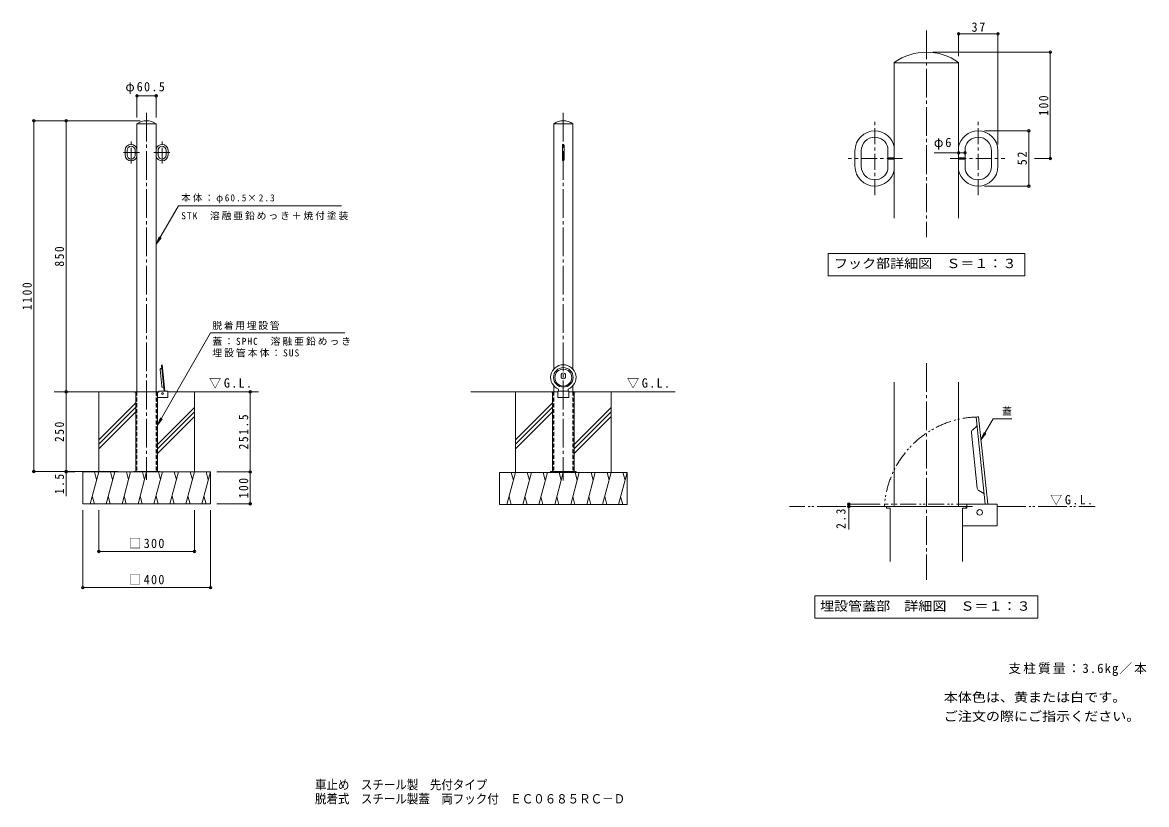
# Model space of a CAD drawing. Units: millimetres at full size, sheet at 1:10, with parts at other scales. Extents: x -1695 to 1828, y -1371 to 1082.
import ezdxf
from ezdxf.enums import TextEntityAlignment as Align

# ---------------------------------------------------------------- set-up
doc = ezdxf.new("R2010")
doc.units = ezdxf.units.MM
doc.header["$LTSCALE"] = 10
doc.header["$PDMODE"] = 32
doc.header["$PDSIZE"] = 8
for name, pattern in [('CHAIN1', [8, 5, -1, 1, -1]), ('CHAIN2', [12, 9, -1, 1, -1]), ('DASHED1', [1.8, 1.2, -0.6]), ('DOUBLE_CHAIN1', [8.8, 5, -1, 0.6, -0.6, 0.6, -1]), ('DOUBLE_CHAIN2', [12.8, 9, -1, 0.6, -0.6, 0.6, -1])]:
    doc.linetypes.add(name, pattern=pattern)
for name, color, linetype, lineweight in [('3-0', 7, 'CHAIN2', 9), ('3-1', 2, 'Continuous', 9), ('3-2', 3, 'Continuous', 9), ('3-4', 7, 'Continuous', 9), ('3-5', 7, 'Continuous', 9), ('3-6', 6, 'DOUBLE_CHAIN2', 5), ('3-A', 7, 'CHAIN1', 9), ('C-0', 7, 'CHAIN2', 9), ('C-1', 2, 'Continuous', 9), ('C-2', 3, 'Continuous', 9), ('C-4', 7, 'Continuous', 9), ('C-5', 7, 'Continuous', 9), ('C-6', 6, 'Continuous', 5), ('C-A', 7, 'CHAIN1', 9)]:
    doc.layers.add(name, color=color, linetype=linetype, lineweight=lineweight)
doc.layers.add('F-5_F-5ﾚｲﾔ', color=2, linetype='Continuous')
doc.styles.add('ＭＳ ゴシック', font='')
doc.styles.get('ＭＳ ゴシック').set_extended_font_data('MS Gothic')

msp = doc.modelspace()

# ---------------------------------------------------------------- linework, layer by layer
at = {"layer": '3-0'}
for p, q in [((1138.35, 1056.42), (1138.35, 407.91)), ((1138.35, 13.19), (1138.35, -666.48))]:
    msp.add_line(p, q, dxfattribs=at)
at = {"layer": '3-0', "color": 4, "linetype": 'Continuous'}
msp.add_line((1037.52, -436.34), (1009.14, -436.34), dxfattribs=at)
at = {"layer": '3-1', "color": 4}
for p, q in [((1301.72, -155.46), (1294.1, -156.26)), ((1322.72, -428.68), (1294.1, -156.26)), ((1330.44, -428.68), (1301.72, -155.46)), ((1297.35, -378.54), (1279.1, -204.94)), ((1282.49, -196.34), (1296.07, -184.54)), ((1302.4, -386.21), (1318.19, -394.97))]:
    msp.add_line(p, q, dxfattribs=at)
at = {"layer": '3-1'}
for p, q in [((1013.35, -436.34), (1263.35, -436.34)), ((1025.02, -441.34), (1025.02, -608.92)), ((1251.68, -441.34), (1265.02, -441.34)), ((1251.68, -441.34), (1251.68, -608.92)), ((1263.35, -436.34), (1263.35, -441.34)), ((1265.02, -428.68), (1265.02, -441.34)), ((1358.35, -428.68), (1265.02, -428.68)), ((1360.02, -495.34), (1360.02, -430.34)), ((1358.35, -497.01), (1251.68, -497.01))]:
    msp.add_line(p, q, dxfattribs=at)
msp.add_lwpolyline([(1013.35, -436.34), (1013.35, -441.34), (1025.02, -441.34)], dxfattribs=at)
msp.add_circle((1305.35, -454.68), 8.67, dxfattribs=at)
at = {"layer": '3-1', "color": 4}
for centre, radius, start, end in [((1289.05, -203.89), 10, 131.00081, 186.00044), ((1294.54, -182.78), 2.33, 311.00111, 6.00201), ((1307.29, -377.5), 10, 186.00035, 240.99828), ((1317.05, -397.01), 2.33, 5.99756, 60.99773)]:
    msp.add_arc(centre, radius, start, end, dxfattribs=at)
at = {"layer": '3-1'}
for centre, radius, start, end in [((1255.02, -458.01), 16.67, 90, 101.5368), ((1358.35, -430.34), 1.67, 0, 90), ((1358.35, -495.34), 1.67, 270, 0)]:
    msp.add_arc(centre, radius, start, end, dxfattribs=at)
at = {"layer": '3-2'}
for p, q in [((1037.52, 468.36), (1037.52, 956.23)), ((1239.18, 955.03), (1037.52, 955.03)), ((1239.18, 468.36), (1239.18, 956.23)), ((914.18, 630.64), (914.18, 679.42)), ((934.18, 630.64), (934.18, 679.42)), ((1017.52, 656.69), (1017.52, 689.5)), ((1259.18, 656.69), (1259.18, 689.5)), ((1342.52, 630.64), (1342.52, 679.42)), ((1362.52, 630.64), (1362.52, 679.42)), ((1037.52, 656.69), (1017.52, 656.69)), ((1017.52, 653.36), (1017.52, 620.55)), ((1037.52, 653.36), (1017.52, 653.36)), ((1239.18, 656.69), (1259.18, 656.69)), ((1239.18, 653.36), (1259.18, 653.36)), ((1259.18, 653.36), (1259.18, 620.55)), ((976.46, 588.36), (976.46, 588.39)), ((1300.24, 588.36), (1300.24, 588.39)), ((1037.52, -436.34), (1037.52, -46.65)), ((1239.18, -436.34), (1239.18, -46.65))]:
    msp.add_line(p, q, dxfattribs=at)
at = {"layer": '3-2', "color": 4, "linetype": 'DOUBLE_CHAIN1'}
for p, q in [((1006.64, -428.68), (1006.64, -436.34)), ((1282.18, -428.68), (1006.64, -428.68)), ((1282.18, -436.35), (1006.64, -436.34))]:
    msp.add_line(p, q, dxfattribs=at)
at = {"layer": '3-2'}
for centre, radius, start, end in [((1138.35, 814.1), 174.26, 54.64534, 125.35466), ((976.46, 679.42), 62.28, 90, 180), ((976.46, 679.42), 62.28, 11.35969, 90), ((1300.24, 679.42), 62.28, 90, 168.64031), ((1300.24, 679.42), 62.28, 0, 90), ((976.46, 679.42), 42.28, 90, 180), ((976.46, 679.42), 42.28, 13.79803, 90), ((1300.24, 679.42), 42.28, 90, 166.20197), ((1300.24, 679.42), 42.28, 0, 90), ((976.46, 630.64), 62.28, 180, 270), ((976.46, 630.64), 42.28, 180, 270), ((976.46, 630.64), 42.28, 270, 346.20197), ((976.46, 630.64), 62.28, 270, 348.64031), ((1300.24, 630.64), 62.28, 191.35969, 270), ((1300.24, 630.64), 42.28, 193.79803, 270), ((1300.24, 630.64), 42.28, 270, 0), ((1300.24, 630.64), 62.28, 270, 0)]:
    msp.add_arc(centre, radius, start, end, dxfattribs=at)
at = {"layer": '3-2', "color": 4, "linetype": 'DOUBLE_CHAIN1'}
msp.add_arc((1305.35, -454.68), 299.29, 90.69509, 176.48801, dxfattribs=at)
at = {"layer": '3-4'}
for p, q in [((1239.18, 1049.16), (1239.18, 976.23)), ((1239.18, 1046.16), (1362.52, 1046.16)), ((1362.52, 1049.16), (1362.52, 699.42)), ((1529.56, 988.36), (1158.35, 988.36)), ((1526.56, 988.36), (1526.56, 655.03)), ((1462.31, 741.69), (1320.24, 741.69)), ((1459.31, 741.69), (1459.31, 568.36)), ((1239.18, 673.02), (1162.47, 673.02)), ((1259.18, 673.02), (1239.18, 673.02)), ((1529.56, 655.03), (1476.56, 655.03)), ((1462.31, 568.36), (1320.24, 568.36)), ((892.05, -428.68), (993.3, -428.68)), ((892.05, -436.34), (993.35, -436.34)), ((895.05, -428.68), (895.05, -508.41))]:
    msp.add_line(p, q, dxfattribs=at)
for p in [(1239.18, 1046.16), (1362.52, 1046.16), (1526.56, 988.36), (1459.31, 741.69), (1239.18, 673.02), (1259.18, 673.02), (1526.56, 655.03), (1459.31, 568.36), (895.05, -428.68), (895.05, -436.34)]:
    msp.add_point(p, dxfattribs=at)
at = {"layer": '3-5'}
for p, q in [((830.35, 357.55), (1446.35, 357.55)), ((830.35, 357.55), (830.35, 287.55)), ((1446.35, 357.55), (1446.35, 287.55)), ((830.35, 287.55), (1446.35, 287.55)), ((1309.28, -227.4), (1347.2, -161.73)), ((1347.2, -161.73), (1405.56, -161.73)), ((1309.28, -227.4), (1318.85, -204.31)), ((1309.28, -227.4), (1324.5, -207.57)), ((788.78, -716.84), (788.78, -786.84)), ((788.78, -716.84), (1487.92, -716.84)), ((1487.92, -716.84), (1487.92, -786.84)), ((788.78, -786.84), (1487.92, -786.84))]:
    msp.add_line(p, q, dxfattribs=at)
at = {"layer": '3-6'}
for p, q in [((1013.3, -436.34), (708.61, -436.34)), ((1360.02, -436.34), (1667.29, -436.34))]:
    msp.add_line(p, q, dxfattribs=at)
at = {"layer": '3-A'}
for p, q in [((976.46, 539.96), (976.46, 770.1)), ((1300.24, 539.96), (1300.24, 770.1)), ((1063.76, 655.03), (892.71, 655.03)), ((1212.95, 655.03), (1383.99, 655.03))]:
    msp.add_line(p, q, dxfattribs=at)
at = {"layer": 'C-0'}
for p, q in [((-1306.34, 798.48), (-1306.34, -353.02)), ((0, 798.48), (0, -354.72))]:
    msp.add_line(p, q, dxfattribs=at)
at = {"layer": 'C-1', "color": 4}
for p, q in [((-1257.33, 7.74), (-1259.62, 7.5)), ((-1251.03, -74.22), (-1259.62, 7.5)), ((-1248.72, -74.22), (-1257.33, 7.74)), ((-1258.64, -59.18), (-1264.12, -7.1)), ((-1263.1, -4.52), (-1259.03, -0.98)), ((-7, -28.52), (-7, -24.52)), ((7, -28.52), (7, -24.52)), ((-1257.13, -61.49), (-1252.39, -64.11)), ((-15, -67.99), (-15, -74.22)), ((15, -67.99), (15, -74.22))]:
    msp.add_line(p, q, dxfattribs=at)
at = {"layer": 'C-1'}
for p, q in [((-1343.84, -76.52), (-1268.84, -76.52)), ((-1340.34, -78.02), (-1340.34, -326.52)), ((-1272.34, -78.02), (-1268.34, -78.02)), ((-1272.34, -78.02), (-1272.34, -326.52)), ((-1240.34, -94.72), (-1272.34, -94.72)), ((-1268.84, -76.52), (-1268.84, -78.02)), ((-1268.34, -74.22), (-1268.34, -78.02)), ((-1240.34, -74.22), (-1268.34, -74.22)), ((-1239.84, -94.22), (-1239.84, -74.72)), ((-17.5, -76.52), (-37.5, -76.52)), ((-34, -78.02), (-34, -326.52)), ((-17.5, -74.22), (-17.5, -94.72)), ((-17.5, -74.22), (17.5, -74.22)), ((17.5, -94.72), (-17.5, -94.72)), ((17.5, -74.22), (17.5, -94.72)), ((17.5, -76.52), (37.5, -76.52)), ((34, -78.02), (37.5, -78.02)), ((34, -78.02), (34, -326.52)), ((37.5, -76.52), (37.5, -78.02)), ((-1346.34, -326.52), (-1346.34, -328.02)), ((-1266.34, -326.52), (-1346.34, -326.52)), ((-1318.34, -326.52), (-1318.34, -328.02)), ((-1294.34, -326.52), (-1294.34, -328.02)), ((-1266.34, -326.52), (-1266.34, -328.02)), ((40, -326.52), (-40, -326.52)), ((-40, -326.52), (-40, -328.02)), ((-12, -326.52), (-12, -328.02)), ((12, -326.52), (12, -328.02)), ((40, -326.52), (40, -328.02))]:
    msp.add_line(p, q, dxfattribs=at)
at = {"layer": 'C-1', "linetype": 'DASHED1'}
for p, q in [((-1338.84, -78.02), (-1338.84, -326.52)), ((-1273.84, -78.02), (-1273.84, -326.52)), ((-32.5, -78.02), (-32.5, -326.52)), ((32.5, -78.02), (32.5, -326.52))]:
    msp.add_line(p, q, dxfattribs=at)
at = {"layer": 'C-1'}
for points in [[(-1343.84, -76.52), (-1343.84, -78.02), (-1340.34, -78.02)], [(-37.5, -76.52), (-37.5, -78.02), (-34, -78.02)]]:
    msp.add_lwpolyline(points, dxfattribs=at)
msp.add_circle((-1256.24, -82.02), 2.6, dxfattribs=at)
at = {"layer": 'C-1', "color": 4}
for centre, radius, start, end in [((-1261.13, -6.79), 3, 131.00081, 186.00044), ((-1259.49, -0.45), 0.7, 311.00111, 6.00201), ((0, -24.52), 7, 90, 180), ((0, -28.52), 7, 180, 270), ((0, -24.52), 7, 0, 90), ((0, -28.52), 7, 270, 0), ((-1255.66, -58.87), 3, 186.00035, 240.99828), ((-1252.73, -64.72), 0.7, 5.99756, 60.99773)]:
    msp.add_arc(centre, radius, start, end, dxfattribs=at)
at = {"layer": 'C-1', "linetype": 'DASHED1'}
for centre, start, end in [((-1340.34, -78.02), 0, 90), ((-1272.34, -78.02), 90, 180), ((-34, -78.02), 0, 90), ((34, -78.02), 90, 180)]:
    msp.add_arc(centre, 1.5, start, end, dxfattribs=at)
at = {"layer": 'C-1'}
for centre, radius, start, end in [((-1271.34, -83.02), 5, 90, 101.5368), ((-1240.34, -74.72), 0.5, 0, 90), ((-1240.34, -94.22), 0.5, 270, 0)]:
    msp.add_arc(centre, radius, start, end, dxfattribs=at)
at = {"layer": 'C-1', "color": 4}
msp.add_ellipse((0, -31.38), major_axis=(39.75, 0), ratio=0.9945, start_param=5.0993324, end_param=10.6086308, dxfattribs=at)
for centre, major_axis in [((0, -31.38), (30.75, 0)), ((0, -32.01), (26.55, 0))]:
    msp.add_ellipse(centre, major_axis=major_axis, ratio=0.9945, dxfattribs=at)
at = {"layer": 'C-2'}
for p, q in [((-1336.59, -76.52), (-1336.59, 763.84)), ((-1276.09, 763.48), (-1336.59, 763.48)), ((-1276.09, -76.52), (-1276.09, 763.84)), ((-30.25, -5.74), (-30.25, 763.84)), ((30.25, 763.48), (-30.25, 763.48)), ((30.25, -5.74), (30.25, 763.84)), ((-1373.59, 666.16), (-1373.59, 680.79)), ((-1367.59, 666.16), (-1367.59, 680.79)), ((-1342.59, 673.98), (-1342.59, 683.82)), ((-1336.59, 673.98), (-1342.59, 673.98)), ((-1342.59, 672.98), (-1342.59, 663.13)), ((-1336.59, 672.98), (-1342.59, 672.98)), ((-1276.09, 673.98), (-1270.09, 673.98)), ((-1276.09, 672.98), (-1270.09, 672.98)), ((-1270.09, 673.98), (-1270.09, 683.82)), ((-1270.09, 672.98), (-1270.09, 663.13)), ((-1245.09, 666.16), (-1245.09, 680.79)), ((-1239.09, 666.16), (-1239.09, 680.79)), ((-3, 650.48), (-3, 696.48)), ((3, 650.48), (3, 696.48)), ((-1354.91, 653.48), (-1354.91, 653.49)), ((-1257.78, 653.48), (-1257.78, 653.49)), ((-30.25, -76.52), (-30.25, -57.03)), ((30.25, -76.52), (30.25, -57.03))]:
    msp.add_line(p, q, dxfattribs=at)
at = {"layer": 'C-2', "linetype": 'DASHED1'}
for p, q in [((-1336.59, -76.52), (-1336.59, -326.52)), ((-1276.09, -76.52), (-1276.09, -326.52)), ((-30.25, -76.52), (-30.25, -326.52)), ((30.25, -76.52), (30.25, -326.52))]:
    msp.add_line(p, q, dxfattribs=at)
at = {"layer": 'C-2'}
for centre, radius, start, end in [((-1306.34, 721.2), 52.28, 54.64534, 125.35466), ((0, 721.2), 52.28, 54.64534, 125.35466), ((-1354.91, 680.79), 18.68, 90, 180), ((-1354.91, 680.79), 12.68, 90, 180), ((-1354.91, 680.79), 18.68, 11.35969, 90), ((-1354.91, 680.79), 12.68, 13.79803, 90), ((-1257.78, 680.79), 18.68, 90, 168.64031), ((-1257.78, 680.79), 12.68, 90, 166.20197), ((-1257.78, 680.79), 18.68, 0, 90), ((-1257.78, 680.79), 12.68, 0, 90), ((0, 696.48), 3, 90, 180), ((0, 696.48), 3, 0, 90), ((-1354.91, 666.16), 18.68, 180, 270), ((-1354.91, 666.16), 12.68, 180, 270), ((-1354.91, 666.16), 12.68, 270, 346.20197), ((-1354.91, 666.16), 18.68, 270, 348.64031), ((-1257.78, 666.16), 18.68, 191.35969, 270), ((-1257.78, 666.16), 12.68, 193.79803, 270), ((-1257.78, 666.16), 12.68, 270, 0), ((-1257.78, 666.16), 18.68, 270, 0), ((0, 650.48), 3, 180, 270), ((0, 650.48), 3, 270, 0)]:
    msp.add_arc(centre, radius, start, end, dxfattribs=at)
at = {"layer": 'C-4'}
for p, q in [((-1336.59, 854.74), (-1336.59, 783.84)), ((-1336.59, 851.74), (-1276.09, 851.74)), ((-1276.09, 854.74), (-1276.09, 783.84)), ((-1662.96, 773.48), (-1326.34, 773.48)), ((-1659.96, 773.48), (-1659.96, -326.52)), ((-1558.77, 773.48), (-1558.77, -76.52)), ((-1558.77, -76.52), (-1558.77, -326.52)), ((-981.42, -76.52), (-981.42, -328.02)), ((-1662.96, -326.52), (-1396.34, -326.52)), ((-1561.77, -328.02), (-1530.88, -328.02)), ((-1558.77, -326.52), (-1558.77, -328.02)), ((-1558.77, -328.02), (-1558.77, -403.69)), ((-978.42, -328.02), (-1086.34, -328.02)), ((-981.42, -328.02), (-981.42, -428.02)), ((-1506.34, -693.62), (-1506.34, -448.02)), ((-1456.34, -580.03), (-1456.34, -448.02)), ((-1156.34, -580.03), (-1156.34, -448.02)), ((-1106.34, -693.62), (-1106.34, -448.02)), ((-978.42, -428.02), (-1086.34, -428.02)), ((-1456.34, -577.03), (-1156.34, -577.03)), ((-1506.34, -690.62), (-1106.34, -690.62))]:
    msp.add_line(p, q, dxfattribs=at)
for p in [(-1336.59, 851.74), (-1276.09, 851.74), (-1659.96, 773.48), (-1558.77, 773.48), (-1558.77, -76.52), (-981.42, -76.52), (-1659.96, -326.52), (-1558.77, -326.52), (-1558.77, -328.02), (-981.42, -328.02), (-981.42, -428.02), (-1456.34, -577.03), (-1156.34, -577.03), (-1506.34, -690.62), (-1106.34, -690.62)]:
    msp.add_point(p, dxfattribs=at)
at = {"layer": 'C-5'}
for p, q in [((-1206.63, 507.03), (-695.33, 507.03)), ((-1276.09, 386.72), (-1260.87, 406.55)), ((-1272.34, -181.42), (-1106.05, 108.2)), ((-685.34, 108.2), (-1106.05, 108.2)), ((-1272.34, -181.42), (-1262.83, -158.3)), ((-1272.34, -181.42), (-1257.17, -161.55))]:
    msp.add_line(p, q, dxfattribs=at)
msp.add_lwpolyline([(-1206.63, 507.03), (-1276.09, 386.72), (-1266.53, 409.82)], dxfattribs=at)
at = {"layer": 'C-6'}
for p, q in [((-1343.84, -76.52), (-1596.17, -76.52)), ((-1456.34, -328.02), (-1456.34, -76.52)), ((-1239.84, -76.52), (-955.32, -76.52)), ((-1156.34, -328.02), (-1156.34, -76.52)), ((-37.5, -76.52), (-289.83, -76.52)), ((-150, -329.72), (-150, -76.52)), ((37.5, -76.52), (351.02, -76.52)), ((150, -329.72), (150, -76.52)), ((-1340.34, -110.72), (-1456.34, -226.72)), ((-1340.34, -124.86), (-1456.34, -240.86)), ((-1340.34, -139), (-1456.34, -255)), ((-1156.34, -125.6), (-1272.34, -241.6)), ((-1156.34, -139.74), (-1272.34, -255.74)), ((-34, -110.72), (-150, -226.72)), ((-34, -124.86), (-150, -240.86)), ((-34, -139), (-150, -255)), ((150, -125.6), (34, -241.6)), ((150, -139.74), (34, -255.74)), ((-1156.34, -153.88), (-1272.34, -269.88)), ((150, -153.88), (34, -269.88)), ((-1506.34, -328.02), (-1106.34, -328.02)), ((-1506.34, -428.02), (-1506.34, -328.02)), ((-1456.34, -328.02), (-1483.14, -428.02)), ((-1469.39, -328.02), (-1462.87, -352.37)), ((-1406.34, -328.02), (-1433.14, -428.02)), ((-1419.39, -328.02), (-1412.87, -352.37)), ((-1356.34, -328.02), (-1383.14, -428.02)), ((-1369.39, -328.02), (-1362.87, -352.37)), ((-1306.34, -328.02), (-1333.14, -428.02)), ((-1319.39, -328.02), (-1312.87, -352.37)), ((-1256.34, -328.02), (-1283.14, -428.02)), ((-1269.39, -328.02), (-1262.87, -352.37)), ((-1206.34, -328.02), (-1233.14, -428.02)), ((-1219.39, -328.02), (-1212.87, -352.37)), ((-1156.34, -328.02), (-1183.14, -428.02)), ((-1169.39, -328.02), (-1162.87, -352.37)), ((-1106.34, -328.02), (-1133.14, -428.02)), ((-1119.39, -328.02), (-1112.87, -352.37)), ((-1106.34, -428.02), (-1106.34, -328.02)), ((-200, -329.72), (200, -329.72)), ((-200, -429.72), (-200, -329.72)), ((-150, -329.72), (-176.79, -429.72)), ((-163.05, -329.72), (-156.52, -354.07)), ((-100, -329.72), (-126.79, -429.72)), ((-113.05, -329.72), (-106.52, -354.07)), ((-50, -329.72), (-76.79, -429.72)), ((-63.05, -329.72), (-56.52, -354.07)), ((0, -329.72), (-26.79, -429.72)), ((-13.05, -329.72), (-6.52, -354.07)), ((50, -329.72), (23.21, -429.72)), ((36.95, -329.72), (43.48, -354.07)), ((100, -329.72), (73.21, -429.72)), ((86.95, -329.72), (93.48, -354.07)), ((150, -329.72), (123.21, -429.72)), ((136.95, -329.72), (143.48, -354.07)), ((200, -329.72), (173.21, -429.72)), ((186.95, -329.72), (193.48, -354.07)), ((200, -429.72), (200, -329.72)), ((-1470.09, -428.02), (-1476.61, -403.67)), ((-1420.09, -428.02), (-1426.61, -403.67)), ((-1370.09, -428.02), (-1376.61, -403.67)), ((-1320.09, -428.02), (-1326.61, -403.67)), ((-1270.09, -428.02), (-1276.61, -403.67)), ((-1220.09, -428.02), (-1226.61, -403.67)), ((-1170.09, -428.02), (-1176.61, -403.67)), ((-1120.09, -428.02), (-1126.61, -403.67)), ((-163.75, -429.72), (-170.27, -405.37)), ((-113.75, -429.72), (-120.27, -405.37)), ((-63.75, -429.72), (-70.27, -405.37)), ((-13.75, -429.72), (-20.27, -405.37)), ((36.25, -429.72), (29.73, -405.37)), ((86.25, -429.72), (79.73, -405.37)), ((136.25, -429.72), (129.73, -405.37)), ((186.25, -429.72), (179.73, -405.37)), ((-1506.34, -428.02), (-1106.34, -428.02)), ((-200, -429.72), (200, -429.72))]:
    msp.add_line(p, q, dxfattribs=at)
at = {"layer": 'C-A'}
for p, q in [((-1354.91, 638.96), (-1354.91, 708)), ((-1257.78, 638.96), (-1257.78, 708)), ((-1328.72, 673.48), (-1380.04, 673.48)), ((-1283.96, 673.48), (-1232.65, 673.48))]:
    msp.add_line(p, q, dxfattribs=at)

# ---------------------------------------------------------------- texts
at = {"layer": '3-4', "color": 2, "char_height": 29.33, "attachment_point": 7, "style": 'ＭＳ ゴシック'}
for s, insert in [('\\T1.27;\\W0.95;37', (1279.6, 1052.16)), ('\\T1.17;φ6', (1161.46, 683.02))]:
    msp.add_mtext(s, dxfattribs=dict(at, insert=insert))
at = {"layer": '3-4', "color": 2, "char_height": 29.33, "attachment_point": 7, "rotation": 90, "style": 'ＭＳ ゴシック'}
for s, insert in [('\\T1.27;\\W0.9;100', (1520.56, 789.19)), ('\\T1.27;\\W0.95;52', (1453.31, 633.78)), ('\\T1.27;\\W0.9;2.3', (885.05, -506.45))]:
    msp.add_mtext(s, dxfattribs=dict(at, insert=insert))
at = {"layer": '3-5', "color": 2, "style": 'ＭＳ ゴシック', "width": 1.1}
for s, p in [('フック部詳細図\u3000Ｓ＝１：３', (848.35, 302.55)), ('埋設管蓋部\u3000詳細図\u3000Ｓ＝１：３', (804.74, -771.84))]:
    msp.add_text(s, height=29.33, dxfattribs=at).set_placement(p, align=Align.BOTTOM_LEFT)
at = {"layer": '3-5', "style": 'ＭＳ ゴシック'}
msp.add_text('蓋', height=21.99, dxfattribs=at).set_placement((1375.56, -155.07), align=Align.BOTTOM_LEFT)
at = {"layer": '3-5', "color": 2, "insert": (1525.93, -432.26), "char_height": 29.33, "attachment_point": 7, "style": 'ＭＳ ゴシック'}
msp.add_mtext('\\T1.22;\\W0.95;▽G.L.', dxfattribs=at)
at = {"layer": 'C-4', "color": 2, "char_height": 29.33, "attachment_point": 7, "style": 'ＭＳ ゴシック'}
for s, insert in [('\\T1.22;\\W0.95;φ60.5', (-1372.59, 857.74)), ('\\T1.21;\\W0.95;□300', (-1361.34, -567.03)), ('\\T1.21;\\W0.95;□400', (-1361.34, -680.62))]:
    msp.add_mtext(s, dxfattribs=dict(at, insert=insert))
at = {"layer": 'C-4', "color": 2, "char_height": 29.33, "attachment_point": 7, "rotation": 90, "style": 'ＭＳ ゴシック'}
for s, insert in [('\\T1.27;\\W0.9;850', (-1564.77, 315.98)), ('\\T1.28;\\W0.9;1100', (-1665.96, 179.73)), ('\\T1.27;\\W0.9;250', (-1564.77, -234.02)), ('\\T1.28;\\W0.9;251.5', (-987.42, -257.27)), ('\\T1.27;\\W0.9;1.5', (-1564.77, -397.48)), ('\\T1.27;\\W0.9;100', (-987.42, -410.52))]:
    msp.add_mtext(s, dxfattribs=dict(at, insert=insert))
at = {"layer": 'C-5', "color": 2, "style": 'ＭＳ ゴシック', "width": 1.1}
for s, p in [('本体色は、黄または白です。', (1192.64, -1057.84)), ('ご注文の際にご指示ください。', (1192.64, -1117.31))]:
    msp.add_text(s, height=29.33, dxfattribs=at).set_placement(p, align=Align.BOTTOM_LEFT)
at = {"layer": 'C-5', "char_height": 21.99, "attachment_point": 7, "style": 'ＭＳ ゴシック'}
for s, insert in [('\\T1.25;\\W0.95;本体：φ60.5×2.3', (-1197.83, 514.75)), ('\\T1.19;STK\u3000溶融亜鉛めっき＋焼付塗装', (-1197.83, 461.84)), ('\\T1.17;脱着用埋設管', (-1100.34, 117.6)), ('\\T1.2;蓋：SPHC\u3000溶融亜鉛めっき', (-1100.34, 68.3)), ('\\T1.2;埋設管本体：SUS', (-1100.34, 31.98))]:
    msp.add_mtext(s, dxfattribs=dict(at, insert=insert))
at = {"layer": 'C-5', "color": 2, "char_height": 29.33, "attachment_point": 7, "style": 'ＭＳ ゴシック'}
for s, insert in [('\\T1.22;\\W0.95;▽G.L.', (-1110.47, -66.15)), ('\\T1.22;\\W0.95;▽G.L.', (199.63, -66.15)), ('\\T1.16;支柱質量：3.6kg／本', (1395.14, -967.84))]:
    msp.add_mtext(s, dxfattribs=dict(at, insert=insert))
at = {"layer": 'F-5_F-5ﾚｲﾔ', "style": 'ＭＳ ゴシック', "width": 0.9}
for s, p in [('車止め\u3000スチール製\u3000先付タイプ', (-778.5, -1332)), ('脱着式\u3000スチール製蓋\u3000両フック付\u3000ＥＣ０６８５ＲＣ－Ｄ', (-778.5, -1376.28))]:
    msp.add_text(s, height=29.33, dxfattribs=at).set_placement(p, align=Align.BOTTOM_LEFT)

doc.saveas('drawing.dxf')
